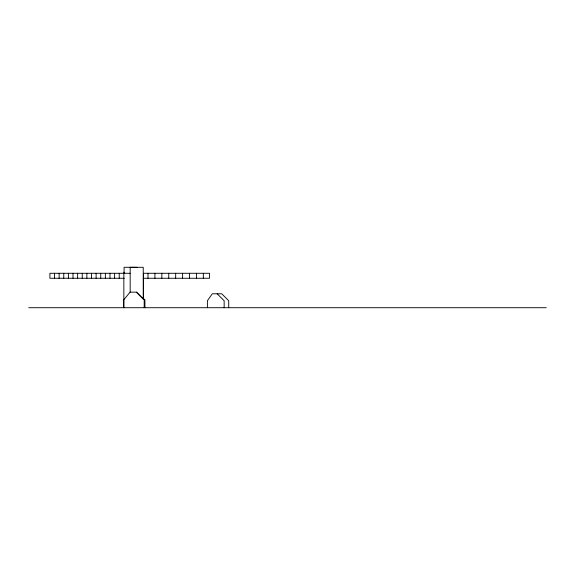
<?xml version="1.0" encoding="UTF-8"?>
<svg xmlns="http://www.w3.org/2000/svg" width="575" height="575" viewBox="0 0 575 575"><rect width="100%" height="100%" fill="white"/><g stroke="black" fill="none" stroke-linecap="round" stroke-linejoin="round"><path stroke-width="0.86" d="M137.138 267.289L124.078 267.289L124.078 273.47M124.028 272.227L124.028 272.55M130.079 273.283L49.896 273.283L49.896 278.257L124.329 278.264M143.161 278.264L209.523 278.257L209.523 273.283L143.441 273.283L143.441 298.885M28.75 307.711L546.25 307.711M217.185 293.782L224.149 300.747L224.149 307.711M143.125 298.13L144.922 299.927L144.922 307.711M136.404 292.143L144.188 299.927L144.188 307.711M228.713 307.711L228.713 300.747L221.749 293.782L212.29 293.782L207.403 300.747L207.403 307.711M203.342 273.283L203.342 278.257M196.427 273.283L196.427 278.257M189.506 273.283L189.506 278.257M182.591 273.283L182.591 278.257M175.67 273.283L175.67 278.257M168.755 273.283L168.755 278.257M161.834 273.283L161.834 278.257M154.919 273.283L154.919 278.257M147.998 273.283L147.998 278.257M130.173 292.165L130.173 267.31L143.232 267.31L143.232 298.964L136.527 292.165L130.051 292.143L123.697 299.927L123.697 307.711M123.848 273.283L123.848 307.711M119.226 273.283L119.226 278.257M114.605 273.283L114.605 278.257M109.983 273.283L109.983 278.257M105.362 273.283L105.362 278.257M100.74 273.283L100.74 278.257M96.111 273.283L96.111 278.257M91.49 273.283L91.49 278.257M86.868 273.283L86.868 278.257M82.247 273.283L82.247 278.257M77.625 273.283L77.625 278.257M73.003 273.283L73.003 278.257M68.382 273.283L68.382 278.257M63.76 273.283L63.76 278.257M59.139 273.283L59.139 278.257M54.517 273.283L54.517 278.257"/></g></svg>
